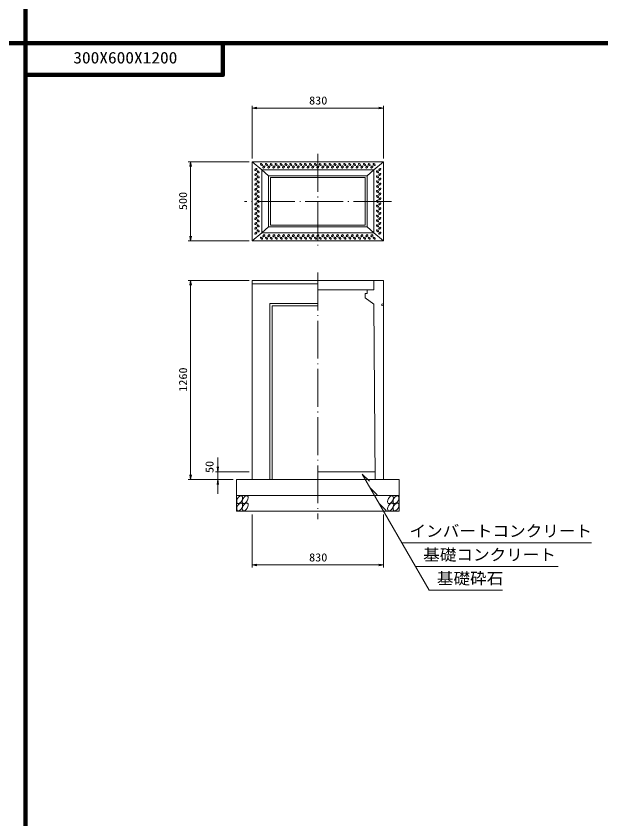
# Model space of a CAD drawing. Units: millimetres, scale not verified. Extents: x -8410 to 41710, y -74801 to 5940.
# Drawn here: x 34251 to 37951, y -16096 to -11018 of the extents above; entities that cross this region are included whole.
import ezdxf
from ezdxf.enums import TextEntityAlignment as Align

# ---------------------------------------------------------------- set-up
doc = ezdxf.new("R2010")
doc.units = ezdxf.units.MM
doc.header["$LTSCALE"] = 20
doc.linetypes.add('LONG_DASHED_DOTTED', pattern=[15.25, 12, -1.5, 0.25, -1.5])
for name, color, linetype, lineweight in [('0-0_グループ[0](0)-D-BMK(0)', 2, 'LONG_DASHED_DOTTED', 13), ('0-1_グループ[0](0)-D-STR(1)', 1, 'Continuous', 13), ('0-2_グループ[0](0)-D-STR-DIM(2)', 7, 'Continuous', 13), ('0-3_グループ[0](0)-D-STR-HTXT(3)', 7, 'Continuous', 13), ('0-5_グループ[0](0)-D-TTL(5)', 2, 'Continuous', 140)]:
    doc.layers.add(name, color=color, linetype=linetype, lineweight=lineweight)
doc.layers.add('0-4_グループ[0](0)-D-STR-TXT(4)', color=7, linetype='Continuous')
doc.layers.add('0-6_グループ[0](0)-D-TTL-TXT(6)', color=7, linetype='Continuous')
doc.styles.add('ＭＳ ゴシック', font='')
doc.styles.get('ＭＳ ゴシック').set_extended_font_data('MS Gothic')

msp = doc.modelspace()

# ---------------------------------------------------------------- linework, layer by layer
at = {"layer": '0-0_グループ[0](0)-D-BMK(0)'}
for p, q in [((36160, -11890), (36160, -12490)), ((36625, -12190), (35695, -12190)), ((36160, -12640), (36160, -14200))]:
    msp.add_line(p, q, dxfattribs=at)
at = {"layer": '0-1_グループ[0](0)-D-STR(1)'}
for p, q in [((35745, -11940), (36575, -11940)), ((35745, -12440), (35745, -11940)), ((36575, -11940), (36575, -12440)), ((35805, -11990), (36515, -11990)), ((35805, -12390), (35805, -11990)), ((35848, -12028), (36472, -12028)), ((35848, -12352), (35848, -12028)), ((36472, -12028), (36472, -12352)), ((36515, -11990), (36515, -12390)), ((35860, -12040), (36460, -12040)), ((35860, -12340), (35860, -12040)), ((36460, -12040), (36460, -12340)), ((35745, -12440), (35805, -12390)), ((35805, -12390), (35848, -12352)), ((36515, -12390), (35805, -12390)), ((36472, -12352), (35848, -12352)), ((36460, -12340), (35860, -12340)), ((36575, -12440), (35745, -12440)), ((36575, -12690), (35745, -12690)), ((35745, -13950), (35745, -12690)), ((36515, -12750), (36515, -12690)), ((36575, -13950), (36575, -12690)), ((36160, -12712), (35745, -12712)), ((36515, -12750), (36160, -12750)), ((36460, -12800), (36460, -12772)), ((36460, -12772), (36472, -12772)), ((36472, -12750), (36472, -12772)), ((35856.5, -12836.5), (35856.5, -13950)), ((35856.5, -12836.5), (36160, -12836.5)), ((36460, -12800), (36515, -12840)), ((36523.47, -13950), (36515, -12840)), ((36565, -12840), (36575, -12836.5)), ((35871.5, -12851.5), (35871.5, -13950)), ((35871.5, -12851.5), (36160, -12851.5)), ((36523.09, -13900), (36160, -13900)), ((36675, -13950), (35645, -13950)), ((35645, -13950), (35645, -14150)), ((36675, -13950), (36675, -14150)), ((36675, -14050), (35645, -14050)), ((36675, -14150), (35645, -14150))]:
    msp.add_line(p, q, dxfattribs=at)
for points in [[(35745, -11940), (35805, -11990), (35848, -12028)], [(36472, -12028), (36515, -11990), (36575, -11940)], [(36575, -12440), (36515, -12390), (36472, -12352)], [(36575, -12851.5), (36565, -12848), (36565, -12840)]]:
    msp.add_lwpolyline(points, dxfattribs=at)
for centre, major_axis, ratio in [((35767.25, -11988.5), (-6.01, -6.01), 0.529412), ((35803.5, -11957.25), (-6.01, 6.01), 0.529412), ((35819, -11972.75), (6.01, 6.01), 0.529412), ((35834.5, -11957.25), (-6.01, 6.01), 0.529412), ((35850, -11972.75), (6.01, 6.01), 0.529412), ((35865.5, -11957.25), (-6.01, 6.01), 0.529412), ((35881, -11972.75), (6.01, 6.01), 0.529412), ((35896.5, -11957.25), (-6.01, 6.01), 0.529412), ((35912, -11972.75), (6.01, 6.01), 0.529412), ((35927.5, -11957.25), (-6.01, 6.01), 0.529412), ((35943, -11972.75), (6.01, 6.01), 0.529412), ((35958.5, -11957.25), (-6.01, 6.01), 0.529412), ((35974, -11972.75), (6.01, 6.01), 0.529412), ((35989.5, -11957.25), (-6.01, 6.01), 0.529412), ((36005, -11972.75), (6.01, 6.01), 0.529412), ((36020.5, -11957.25), (-6.01, 6.01), 0.529412), ((36036, -11972.75), (6.01, 6.01), 0.529412), ((36051.5, -11957.25), (-6.01, 6.01), 0.529412), ((36067, -11972.75), (6.01, 6.01), 0.529412), ((36082.5, -11957.25), (-6.01, 6.01), 0.529412), ((36098, -11972.75), (6.01, 6.01), 0.529412), ((36113.5, -11957.25), (-6.01, 6.01), 0.529412), ((36129, -11972.75), (6.01, 6.01), 0.529412), ((36144.5, -11957.25), (-6.01, 6.01), 0.529412), ((36160, -11972.75), (6.01, 6.01), 0.529412), ((36175.5, -11957.25), (-6.01, 6.01), 0.529412), ((36191, -11972.75), (6.01, 6.01), 0.529412), ((36206.5, -11957.25), (-6.01, 6.01), 0.529412), ((36222, -11972.75), (6.01, 6.01), 0.529412), ((36237.5, -11957.25), (-6.01, 6.01), 0.529412), ((36253, -11972.75), (6.01, 6.01), 0.529412), ((36268.5, -11957.25), (-6.01, 6.01), 0.529412), ((36284, -11972.75), (6.01, 6.01), 0.529412), ((36299.5, -11957.25), (-6.01, 6.01), 0.529412), ((36315, -11972.75), (6.01, 6.01), 0.529412), ((36330.5, -11957.25), (-6.01, 6.01), 0.529412), ((36346, -11972.75), (6.01, 6.01), 0.529412), ((36361.5, -11957.25), (-6.01, 6.01), 0.529412), ((36377, -11972.75), (6.01, 6.01), 0.529412), ((36392.5, -11957.25), (-6.01, 6.01), 0.529412), ((36408, -11972.75), (6.01, 6.01), 0.529412), ((36423.5, -11957.25), (-6.01, 6.01), 0.529412), ((36439, -11972.75), (6.01, 6.01), 0.529412), ((36454.5, -11957.25), (-6.01, 6.01), 0.529412), ((36470, -11972.75), (6.01, 6.01), 0.529412), ((36485.5, -11957.25), (-6.01, 6.01), 0.529412), ((36501, -11972.75), (6.01, 6.01), 0.529412), ((36516.5, -11957.25), (-6.01, 6.01), 0.529412), ((36552.75, -11988.5), (6.01, 6.01), 0.529412), ((35767.25, -12019.5), (-6.01, -6.01), 0.529412), ((35782.75, -12004), (-6.01, 6.01), 0.529412), ((35782.75, -12035), (-6.01, 6.01), 0.529412), ((36537.25, -12004), (6.01, -6.01), 0.529412), ((36537.25, -12035), (6.01, -6.01), 0.529412), ((36552.75, -12019.5), (6.01, 6.01), 0.529412), ((35767.25, -12050.5), (-6.01, -6.01), 0.529412), ((35767.25, -12081.5), (-6.01, -6.01), 0.529412), ((35782.75, -12066), (-6.01, 6.01), 0.529412), ((36537.25, -12066), (6.01, -6.01), 0.529412), ((36552.75, -12050.5), (6.01, 6.01), 0.529412), ((36552.75, -12081.5), (6.01, 6.01), 0.529412), ((35767.25, -12112.5), (-6.01, -6.01), 0.529412), ((35767.25, -12143.5), (-6.01, -6.01), 0.529412), ((35782.75, -12097), (-6.01, 6.01), 0.529412), ((35782.75, -12128), (-6.01, 6.01), 0.529412), ((36537.25, -12097), (6.01, -6.01), 0.529412), ((36537.25, -12128), (6.01, -6.01), 0.529412), ((36552.75, -12112.5), (6.01, 6.01), 0.529412), ((36552.75, -12143.5), (6.01, 6.01), 0.529412), ((35767.25, -12174.5), (-6.01, -6.01), 0.529412), ((35782.75, -12159), (-6.01, 6.01), 0.529412), ((35782.75, -12190), (-6.01, 6.01), 0.529412), ((36537.25, -12159), (6.01, -6.01), 0.529412), ((36537.25, -12190), (6.01, -6.01), 0.529412), ((36552.75, -12174.5), (6.01, 6.01), 0.529412), ((35767.25, -12205.5), (-6.01, -6.01), 0.529412), ((35767.25, -12236.5), (-6.01, -6.01), 0.529412), ((35782.75, -12221), (-6.01, 6.01), 0.529412), ((36537.25, -12221), (6.01, -6.01), 0.529412), ((36552.75, -12205.5), (6.01, 6.01), 0.529412), ((36552.75, -12236.5), (6.01, 6.01), 0.529412), ((35767.25, -12267.5), (-6.01, -6.01), 0.529412), ((35782.75, -12252), (-6.01, 6.01), 0.529412), ((35782.75, -12283), (-6.01, 6.01), 0.529412), ((36537.25, -12252), (6.01, -6.01), 0.529412), ((36537.25, -12283), (6.01, -6.01), 0.529412), ((36552.75, -12267.5), (6.01, 6.01), 0.529412), ((35767.25, -12298.5), (-6.01, -6.01), 0.529412), ((35767.25, -12329.5), (-6.01, -6.01), 0.529412), ((35782.75, -12314), (-6.01, 6.01), 0.529412), ((35782.75, -12345), (-6.01, 6.01), 0.529412), ((36537.25, -12314), (6.01, -6.01), 0.529412), ((36537.25, -12345), (6.01, -6.01), 0.529412), ((36552.75, -12298.5), (6.01, 6.01), 0.529412), ((36552.75, -12329.5), (6.01, 6.01), 0.529412), ((35767.25, -12360.5), (-6.01, -6.01), 0.529412), ((35767.25, -12391.5), (-6.01, -6.01), 0.529412), ((35782.75, -12376), (-6.01, 6.01), 0.529412), ((36537.25, -12376), (6.01, -6.01), 0.529412), ((36552.75, -12360.5), (6.01, 6.01), 0.529412), ((36552.75, -12391.5), (6.01, 6.01), 0.529412), ((35803.5, -12422.75), (6.01, -6.01), 0.529412), ((35819, -12407.25), (-6.01, -6.01), 0.529412), ((35834.5, -12422.75), (6.01, -6.01), 0.529412), ((35850, -12407.25), (-6.01, -6.01), 0.529412), ((35865.5, -12422.75), (6.01, -6.01), 0.529412), ((35881, -12407.25), (-6.01, -6.01), 0.529412), ((35896.5, -12422.75), (6.01, -6.01), 0.529412), ((35912, -12407.25), (-6.01, -6.01), 0.529412), ((35927.5, -12422.75), (6.01, -6.01), 0.529412), ((35943, -12407.25), (-6.01, -6.01), 0.529412), ((35958.5, -12422.75), (6.01, -6.01), 0.529412), ((35974, -12407.25), (-6.01, -6.01), 0.529412), ((35989.5, -12422.75), (6.01, -6.01), 0.529412), ((36005, -12407.25), (-6.01, -6.01), 0.529412), ((36020.5, -12422.75), (6.01, -6.01), 0.529412), ((36036, -12407.25), (-6.01, -6.01), 0.529412), ((36051.5, -12422.75), (6.01, -6.01), 0.529412), ((36067, -12407.25), (-6.01, -6.01), 0.529412), ((36082.5, -12422.75), (6.01, -6.01), 0.529412), ((36098, -12407.25), (-6.01, -6.01), 0.529412), ((36113.5, -12422.75), (6.01, -6.01), 0.529412), ((36129, -12407.25), (-6.01, -6.01), 0.529412), ((36144.5, -12422.75), (6.01, -6.01), 0.529412), ((36160, -12407.25), (-6.01, -6.01), 0.529412), ((36175.5, -12422.75), (6.01, -6.01), 0.529412), ((36191, -12407.25), (-6.01, -6.01), 0.529412), ((36206.5, -12422.75), (6.01, -6.01), 0.529412), ((36222, -12407.25), (-6.01, -6.01), 0.529412), ((36237.5, -12422.75), (6.01, -6.01), 0.529412), ((36253, -12407.25), (-6.01, -6.01), 0.529412), ((36268.5, -12422.75), (6.01, -6.01), 0.529412), ((36284, -12407.25), (-6.01, -6.01), 0.529412), ((36299.5, -12422.75), (6.01, -6.01), 0.529412), ((36315, -12407.25), (-6.01, -6.01), 0.529412), ((36330.5, -12422.75), (6.01, -6.01), 0.529412), ((36346, -12407.25), (-6.01, -6.01), 0.529412), ((36361.5, -12422.75), (6.01, -6.01), 0.529412), ((36377, -12407.25), (-6.01, -6.01), 0.529412), ((36392.5, -12422.75), (6.01, -6.01), 0.529412), ((36408, -12407.25), (-6.01, -6.01), 0.529412), ((36423.5, -12422.75), (6.01, -6.01), 0.529412), ((36439, -12407.25), (-6.01, -6.01), 0.529412), ((36454.5, -12422.75), (6.01, -6.01), 0.529412), ((36470, -12407.25), (-6.01, -6.01), 0.529412), ((36485.5, -12422.75), (6.01, -6.01), 0.529412), ((36501, -12407.25), (-6.01, -6.01), 0.529412), ((36516.5, -12422.75), (6.01, -6.01), 0.529412), ((35665.43, -14077), (-13.75, -23.82), 0.545455), ((35700.43, -14077), (-13.75, -23.82), 0.545455), ((36619.43, -14077), (-13.75, -23.82), 0.545455), ((36654.43, -14077), (-13.75, -23.82), 0.545455), ((35665.43, -14123), (-13.75, -23.82), 0.545455), ((35700.43, -14123), (-13.75, -23.82), 0.545455), ((36619.43, -14123), (-13.75, -23.82), 0.545455), ((36654.43, -14123), (-13.75, -23.82), 0.545455)]:
    msp.add_ellipse(centre, major_axis=major_axis, ratio=ratio, dxfattribs=at)
at = {"layer": '0-2_グループ[0](0)-D-STR-DIM(2)'}
for p, q in [((35745, -11920), (35745, -11585)), ((35745, -11600), (36575, -11600)), ((36575, -11920), (36575, -11585)), ((35725, -11940), (35340, -11940)), ((35355, -12440), (35355, -11940)), ((35725, -12440), (35340, -12440)), ((35725, -12690), (35340, -12690)), ((35355, -13950), (35355, -12690)), ((35527.48, -14040), (35527.48, -13810)), ((35527.48, -13900), (35527.48, -13810)), ((35725, -13900), (35512.48, -13900)), ((35625, -13950), (35340, -13950)), ((35625, -13950), (35512.48, -13950)), ((35527.48, -14040), (35527.48, -13950)), ((35745, -14170), (35745, -14505)), ((36575, -14170), (36575, -14505)), ((35745, -14490), (36575, -14490))]:
    msp.add_line(p, q, dxfattribs=at)
for points in [[(35775, -11595), (35745, -11600), (35775, -11605)], [(36545, -11605), (36575, -11600), (36545, -11595)], [(35360, -11970), (35355, -11940), (35350, -11970)], [(35350, -12410), (35355, -12440), (35360, -12410)], [(35360, -12720), (35355, -12690), (35350, -12720)], [(35522.48, -13870), (35527.48, -13900), (35532.48, -13870)], [(35350, -13920), (35355, -13950), (35360, -13920)], [(35532.48, -13980), (35527.48, -13950), (35522.48, -13980)], [(35775, -14485), (35745, -14490), (35775, -14495)], [(36545, -14495), (36575, -14490), (36545, -14485)]]:
    msp.add_lwpolyline(points, dxfattribs=at)
at = {"layer": '0-3_グループ[0](0)-D-STR-HTXT(3)'}
for p, q in [((36440, -13915), (36864.35, -14650)), ((36440, -13915), (36485.75, -13960.75)), ((36489.07, -14000), (36534.83, -14045.75)), ((36546.81, -14100), (36592.56, -14145.75)), ((36691.15, -14350), (37891.75, -14350)), ((36777.75, -14500), (37679.21, -14500)), ((36864.35, -14650), (37328.55, -14650))]:
    msp.add_line(p, q, dxfattribs=at)
at = {"layer": '0-5_グループ[0](0)-D-TTL(5)'}
for p, q in [((34310, -21690), (34310, -5940)), ((8410, -11190), (41710, -11190))]:
    msp.add_line(p, q, dxfattribs=at)
msp.add_lwpolyline([(34310, -11390), (35560, -11390), (35560, -11190)], dxfattribs=at)

# ---------------------------------------------------------------- texts
at = {"layer": '0-2_グループ[0](0)-D-STR-DIM(2)', "style": 'ＭＳ ゴシック', "width": 1.1}
for p in [(36104.7, -11593), (36104.7, -14483)]:
    msp.add_text('830', height=51.32, dxfattribs=at).set_placement(p, align=Align.BOTTOM_LEFT)
for s, p in [('500', (35348, -12245.3)), ('1260', (35348, -13394.2)), ('50', (35515.47, -13908.3))]:
    msp.add_text(s, height=51.32, rotation=90, dxfattribs=at).set_placement(p, align=Align.BOTTOM_LEFT)
at = {"layer": '0-4_グループ[0](0)-D-STR-TXT(4)', "style": 'ＭＳ ゴシック', "width": 1.05}
for s, p in [('インバートコンクリート', (36739.85, -14333.68)), ('基礎コンクリート', (36826.45, -14483.68)), ('基礎砕石', (36913.06, -14633.68))]:
    msp.add_text(s, height=73.31, dxfattribs=at).set_placement(p, align=Align.BOTTOM_LEFT)
at = {"layer": '0-6_グループ[0](0)-D-TTL-TXT(6)', "style": 'ＭＳ ゴシック', "width": 1.1}
msp.add_text('300X600X1200', height=73.31, dxfattribs=at).set_placement((34613, -11340), align=Align.BOTTOM_LEFT)

doc.saveas('drawing.dxf')
